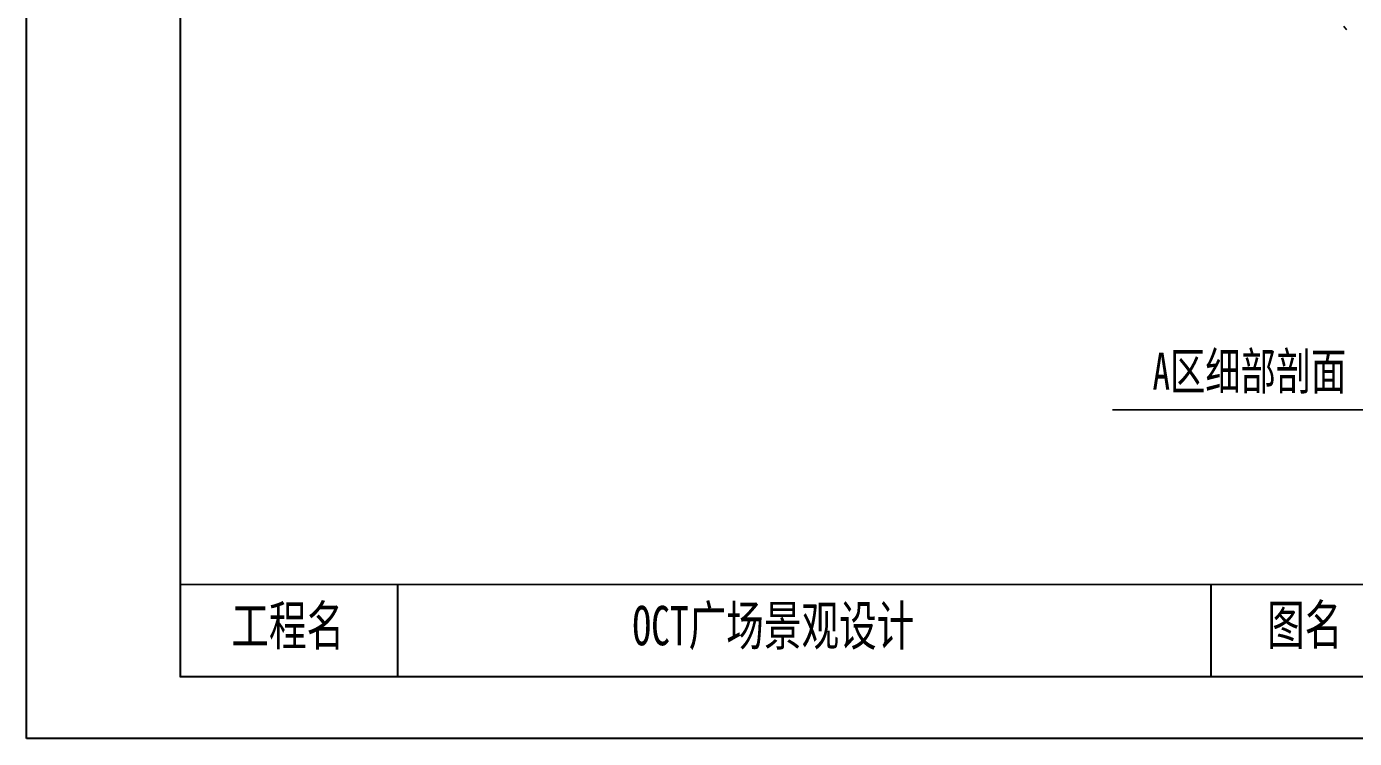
# Model space of a CAD drawing. Extents: x -43530 to -39330, y 16129 to 19047.
# Drawn here: x -43530 to -41372, y 16129 to 17286 of the extents above; entities that cross this region are included whole.
import ezdxf

# ---------------------------------------------------------------- set-up
doc = ezdxf.new("R2010")
doc.units = 0
for name, color, linetype in [('STAIR', 140, 'CONTINUOUS'), ('TEXT', 41, 'CONTINUOUS'), ('TK', 1, 'CONTINUOUS')]:
    doc.layers.add(name, color=color, linetype=linetype)
doc.styles.add('STYLE1', font='simsun.ttf', dxfattribs={"width": 0.7})

msp = doc.modelspace()

# ---------------------------------------------------------------- linework, layer by layer
at = {"layer": 'STAIR'}
msp.add_line((-41384.3, 17280.4), (-41389.6, 17285.7), dxfattribs=at)
at = {"layer": 'TEXT', "linetype": 'CONTINUOUS', "const_width": 2.5}
msp.add_lwpolyline([(-41765.5, 16663.2), (-41153.6, 16663.2)], dxfattribs=at)
at = {"layer": 'TK', "linetype": 'CONTINUOUS'}
for p, q in [((-43530, 16129.1), (-43530, 19046.9)), ((-43280, 16229.1), (-43280, 18979.1)), ((-42927, 16379.1), (-42927, 16229.1)), ((-41605, 16229.1), (-41605, 16379.1)), ((-39430, 16229.1), (-43280, 16229.1)), ((-39330, 16129.1), (-43530, 16129.1))]:
    msp.add_line(p, q, dxfattribs=at)
at = {"layer": 'TK', "linetype": 'CONTINUOUS', "const_width": 2.5}
for points in [[(-43280, 18979.1), (-43280, 16229.1), (-39430, 16229.1), (-39430, 18979.1), (-43280, 18979.1)], [(-43280, 16379.1), (-39430, 16379.1)]]:
    msp.add_lwpolyline(points, dxfattribs=at)

# ---------------------------------------------------------------- texts
at = {"layer": 'TEXT', "linetype": 'CONTINUOUS', "style": 'STYLE1', "width": 0.7}
msp.add_text('A区细部剖面', height=60, dxfattribs=at).set_placement((-41700.3, 16695.7))
at = {"layer": 'TK', "linetype": 'CONTINUOUS', "style": 'STYLE1', "width": 0.7}
for s, p in [('工程名', (-43197.2, 16280.5)), ('OCT广场景观设计', (-42545.5, 16280.5)), ('图名', (-41514.1, 16281.7))]:
    msp.add_text(s, height=64, dxfattribs=at).set_placement(p)

doc.saveas('drawing.dxf')
